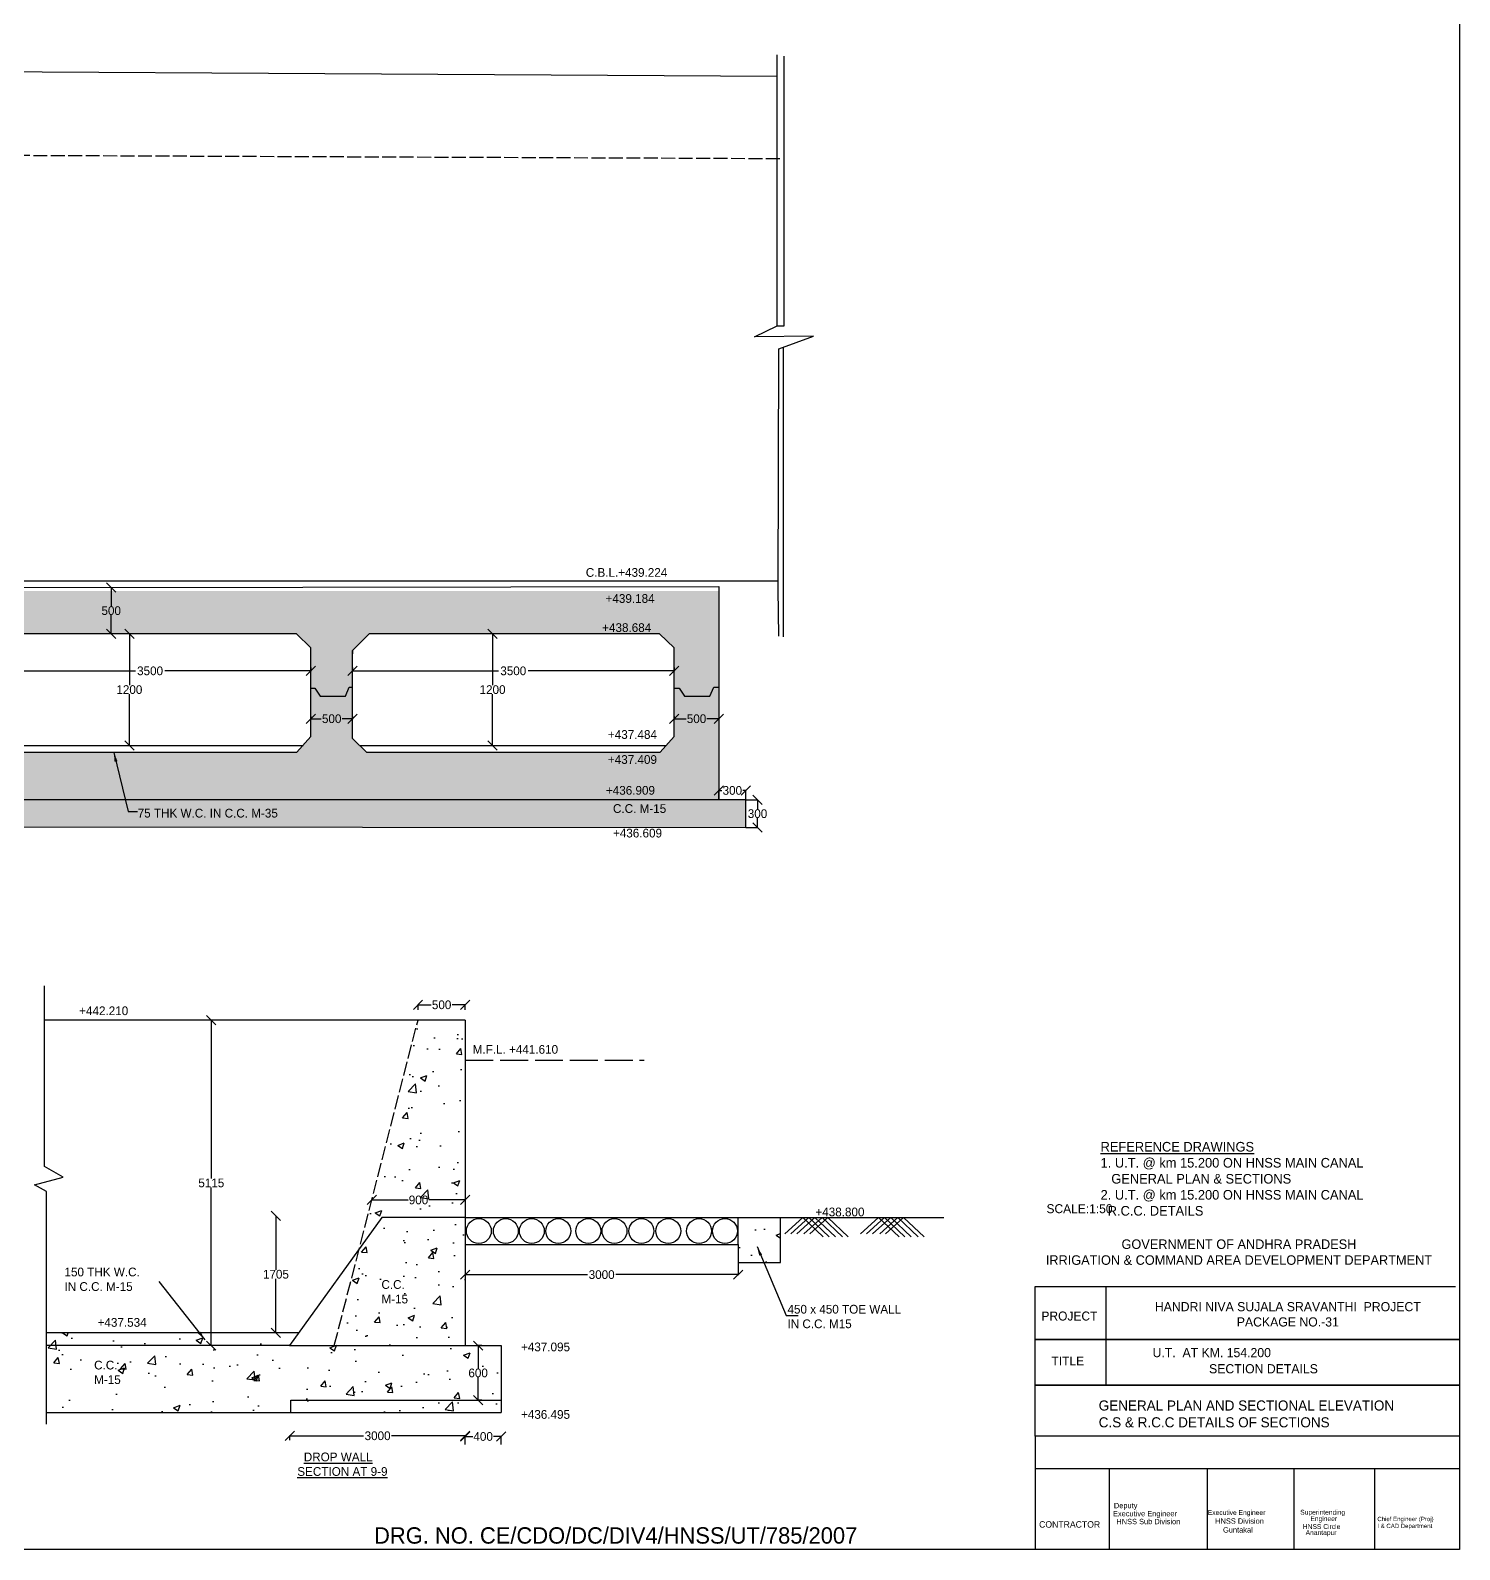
# Model space of a CAD drawing. Header units: inches. Extents: x 57 to 1765, y 55 to 1100.
# Drawn here: x 1151 to 1765, y 55 to 708 of the extents above; entities that cross this region are included whole.
import ezdxf

# ---------------------------------------------------------------- set-up
doc = ezdxf.new("R2010")
doc.units = ezdxf.units.IN
doc.header["$MEASUREMENT"] = 0
doc.linetypes.add('ACAD_ISO02W100', pattern=[15, 12, -3])
for name, color, linetype in [('DIMENSION', 7, 'Continuous'), ('DRAWING', 2, 'Continuous'), ('HATCH', 7, 'Continuous'), ('TEXT', 7, 'Continuous')]:
    doc.layers.add(name, color=color, linetype=linetype)
doc.dimstyles.get("Standard").update_dxf_attribs({"dimtxt": 3.75, "dimasz": 4, "dimexe": 0.18, "dimexo": 0.0625, "dimgap": 0.09, "dimtad": 0, "dimtih": 1, "dimtoh": 1, "dimdec": 4, "dimzin": 0, "dimdsep": 46, "dimlunit": 4, "dimtxsty": 'Standard', "dimblk": 'OBLIQUE', "dimcen": 0.09, "dimadec": 0, "dimazin": 0, "dimtfac": 1, "dimtdec": 4, "dimtofl": 0, "dimtmove": 0, "dimatfit": 3, "dimfxl": 1, "dimtolj": 1, "dimtzin": 0, "dimarcsym": 0})

# ---------------------------------------------------------------- blocks, each defined once
blk = doc.blocks.new('_Oblique')
at = {"color": 0, "linetype": 'ByBlock', "lineweight": -2}
blk.add_line((-0.5, -0.5), (0.5, 0.5), dxfattribs=at)
blk = doc.blocks.new('*D10')
at = {"layer": 'Defpoints', "color": 0, "transparency": 16777216}
for p in [(1271.19, 413.36), (1289.01, 413.36), (1289.01, 412.25)]:
    blk.add_point(p, dxfattribs=at)
at = {"layer": 'DIMENSION', "color": 0, "lineweight": -2, "transparency": 16777216}
for p, q in [((1271.19, 413.29), (1271.19, 412.07)), ((1271.19, 412.25), (1275.63, 412.25)), ((1289.01, 412.25), (1284.56, 412.25)), ((1289.01, 413.29), (1289.01, 412.07))]:
    blk.add_line(p, q, dxfattribs=at)
at = {"layer": 'DIMENSION', "color": 0, "lineweight": -2, "transparency": 16777216, "xscale": 4, "yscale": 4, "zscale": 4, "rotation": 180}
blk.add_blockref('_Oblique', (1271.19, 412.25), dxfattribs=at)
at = {"layer": 'DIMENSION', "color": 0, "lineweight": -2, "transparency": 16777216, "xscale": 4, "yscale": 4, "zscale": 4}
blk.add_blockref('_Oblique', (1289.01, 412.25), dxfattribs=at)
at = {"layer": 'DIMENSION', "color": 0, "transparency": 16777216, "insert": (1280.1, 412.25), "char_height": 3.75, "attachment_point": 5}
blk.add_mtext('\\A1;500', dxfattribs=at)
blk = doc.blocks.new('*D11')
at = {"layer": 'Defpoints', "color": 0, "transparency": 16777216}
for p in [(1427.35, 413.36), (1446.6, 413.36), (1446.6, 412.25)]:
    blk.add_point(p, dxfattribs=at)
at = {"layer": 'DIMENSION', "color": 0, "lineweight": -2, "transparency": 16777216}
for p, q in [((1427.35, 413.29), (1427.35, 412.07)), ((1427.35, 412.25), (1432.51, 412.25)), ((1446.6, 412.25), (1441.44, 412.25)), ((1446.6, 413.29), (1446.6, 412.07))]:
    blk.add_line(p, q, dxfattribs=at)
at = {"layer": 'DIMENSION', "color": 0, "lineweight": -2, "transparency": 16777216, "xscale": 4, "yscale": 4, "zscale": 4, "rotation": 180}
blk.add_blockref('_Oblique', (1427.35, 412.25), dxfattribs=at)
at = {"layer": 'DIMENSION', "color": 0, "lineweight": -2, "transparency": 16777216, "xscale": 4, "yscale": 4, "zscale": 4}
blk.add_blockref('_Oblique', (1446.6, 412.25), dxfattribs=at)
at = {"layer": 'DIMENSION', "color": 0, "transparency": 16777216, "insert": (1436.98, 412.25), "char_height": 3.75, "attachment_point": 5}
blk.add_mtext('\\A1;500', dxfattribs=at)
blk = doc.blocks.new('*D26')
at = {"layer": 'Defpoints', "color": 0, "transparency": 16777216}
for p in [(1132.84, 434.32), (1271.19, 434.32), (1271.19, 432.83)]:
    blk.add_point(p, dxfattribs=at)
at = {"layer": 'DIMENSION', "color": 0, "lineweight": -2, "transparency": 16777216}
for p, q in [((1132.84, 434.26), (1132.84, 432.65)), ((1132.84, 432.83), (1195.67, 432.83)), ((1271.19, 432.83), (1208.35, 432.83)), ((1271.19, 434.26), (1271.19, 432.65))]:
    blk.add_line(p, q, dxfattribs=at)
at = {"layer": 'DIMENSION', "color": 0, "lineweight": -2, "transparency": 16777216, "xscale": 4, "yscale": 4, "zscale": 4, "rotation": 180}
blk.add_blockref('_Oblique', (1132.84, 432.83), dxfattribs=at)
at = {"layer": 'DIMENSION', "color": 0, "lineweight": -2, "transparency": 16777216, "xscale": 4, "yscale": 4, "zscale": 4}
blk.add_blockref('_Oblique', (1271.19, 432.83), dxfattribs=at)
at = {"layer": 'DIMENSION', "color": 0, "transparency": 16777216, "insert": (1202.01, 432.83), "char_height": 3.75, "attachment_point": 5}
blk.add_mtext('\\A1;3500', dxfattribs=at)
blk = doc.blocks.new('*D27')
at = {"layer": 'Defpoints', "color": 0, "transparency": 16777216}
for p in [(1193.1, 448.73), (1193.1, 400.78), (1193.1, 400.78)]:
    blk.add_point(p, dxfattribs=at)
at = {"layer": 'DIMENSION', "color": 0, "lineweight": -2, "transparency": 16777216}
for p, q in [((1193.04, 448.73), (1192.92, 448.73)), ((1193.1, 448.73), (1193.1, 426.72)), ((1193.1, 400.78), (1193.1, 422.79)), ((1193.04, 400.78), (1192.92, 400.78))]:
    blk.add_line(p, q, dxfattribs=at)
at = {"layer": 'DIMENSION', "color": 0, "lineweight": -2, "transparency": 16777216, "xscale": 4, "yscale": 4, "zscale": 4}
for p, rotation in [((1193.1, 448.73), 90), ((1193.1, 400.78), 270)]:
    blk.add_blockref('_Oblique', p, dxfattribs=dict(at, rotation=rotation))
at = {"layer": 'DIMENSION', "color": 0, "transparency": 16777216, "insert": (1193.1, 424.76), "char_height": 3.75, "attachment_point": 5}
blk.add_mtext('\\A1;1200', dxfattribs=at)
blk = doc.blocks.new('*D28')
at = {"layer": 'Defpoints', "color": 0, "transparency": 16777216}
for p in [(1289.01, 434.32), (1427.35, 434.32), (1427.35, 432.83)]:
    blk.add_point(p, dxfattribs=at)
at = {"layer": 'DIMENSION', "color": 0, "lineweight": -2, "transparency": 16777216}
for p, q in [((1289.01, 434.26), (1289.01, 432.65)), ((1289.01, 432.83), (1351.84, 432.83)), ((1427.35, 432.83), (1364.52, 432.83)), ((1427.35, 434.26), (1427.35, 432.65))]:
    blk.add_line(p, q, dxfattribs=at)
at = {"layer": 'DIMENSION', "color": 0, "lineweight": -2, "transparency": 16777216, "xscale": 4, "yscale": 4, "zscale": 4, "rotation": 180}
blk.add_blockref('_Oblique', (1289.01, 432.83), dxfattribs=at)
at = {"layer": 'DIMENSION', "color": 0, "lineweight": -2, "transparency": 16777216, "xscale": 4, "yscale": 4, "zscale": 4}
blk.add_blockref('_Oblique', (1427.35, 432.83), dxfattribs=at)
at = {"layer": 'DIMENSION', "color": 0, "transparency": 16777216, "insert": (1358.18, 432.83), "char_height": 3.75, "attachment_point": 5}
blk.add_mtext('\\A1;3500', dxfattribs=at)
blk = doc.blocks.new('*D29')
at = {"layer": 'Defpoints', "color": 0, "transparency": 16777216}
for p in [(1349.27, 448.73), (1349.27, 400.78), (1349.27, 400.78)]:
    blk.add_point(p, dxfattribs=at)
at = {"layer": 'DIMENSION', "color": 0, "lineweight": -2, "transparency": 16777216}
for p, q in [((1349.21, 448.73), (1349.09, 448.73)), ((1349.27, 448.73), (1349.27, 426.72)), ((1349.27, 400.78), (1349.27, 422.79)), ((1349.21, 400.78), (1349.09, 400.78))]:
    blk.add_line(p, q, dxfattribs=at)
at = {"layer": 'DIMENSION', "color": 0, "lineweight": -2, "transparency": 16777216, "xscale": 4, "yscale": 4, "zscale": 4}
for p, rotation in [((1349.27, 448.73), 90), ((1349.27, 400.78), 270)]:
    blk.add_blockref('_Oblique', p, dxfattribs=dict(at, rotation=rotation))
at = {"layer": 'DIMENSION', "color": 0, "transparency": 16777216, "insert": (1349.27, 424.76), "char_height": 3.75, "attachment_point": 5}
blk.add_mtext('\\A1;1200', dxfattribs=at)
blk = doc.blocks.new('*D35')
at = {"layer": 'Defpoints', "color": 0, "transparency": 16777216}
for p in [(1185.29, 468.7), (1185.29, 448.73), (1185.29, 448.73)]:
    blk.add_point(p, dxfattribs=at)
at = {"layer": 'DIMENSION', "color": 0, "lineweight": -2, "transparency": 16777216}
for p, q in [((1185.22, 468.7), (1185.11, 468.7)), ((1185.29, 468.7), (1185.29, 460.68)), ((1185.29, 448.73), (1185.29, 456.75)), ((1185.22, 448.73), (1185.11, 448.73))]:
    blk.add_line(p, q, dxfattribs=at)
at = {"layer": 'DIMENSION', "color": 0, "lineweight": -2, "transparency": 16777216, "xscale": 4, "yscale": 4, "zscale": 4}
for p, rotation in [((1185.29, 468.7), 90), ((1185.29, 448.73), 270)]:
    blk.add_blockref('_Oblique', p, dxfattribs=dict(at, rotation=rotation))
at = {"layer": 'DIMENSION', "color": 0, "transparency": 16777216, "insert": (1185.29, 458.72), "char_height": 3.75, "attachment_point": 5}
blk.add_mtext('\\A1;500', dxfattribs=at)
blk = doc.blocks.new('*D68')
at = {"layer": 'Defpoints', "color": 0, "transparency": 16777216}
for p in [(1344.72, 142.69), (1343.07, 119.19), (1344.72, 119.19)]:
    blk.add_point(p, dxfattribs=at)
at = {"layer": 'DIMENSION', "color": 0, "lineweight": -2, "transparency": 16777216}
for p, q in [((1344.66, 142.69), (1342.89, 142.69)), ((1343.07, 142.69), (1343.07, 132.91)), ((1343.07, 119.19), (1343.07, 128.98)), ((1344.66, 119.19), (1342.89, 119.19))]:
    blk.add_line(p, q, dxfattribs=at)
at = {"layer": 'DIMENSION', "color": 0, "lineweight": -2, "transparency": 16777216, "xscale": 4, "yscale": 4, "zscale": 4}
for p, rotation in [((1343.07, 142.69), 90), ((1343.07, 119.19), 270)]:
    blk.add_blockref('_Oblique', p, dxfattribs=dict(at, rotation=rotation))
at = {"layer": 'DIMENSION', "color": 0, "transparency": 16777216, "insert": (1343.07, 130.94), "char_height": 3.75, "attachment_point": 5}
blk.add_mtext('\\A1;600', dxfattribs=at)
blk = doc.blocks.new('*D69')
at = {"layer": 'Defpoints', "color": 0, "transparency": 16777216}
for p in [(1337.53, 100.14), (1352.93, 103.63), (1352.93, 100.14)]:
    blk.add_point(p, dxfattribs=at)
at = {"layer": 'DIMENSION', "color": 0, "lineweight": -2, "transparency": 16777216}
for p, q in [((1337.53, 100.2), (1337.53, 103.81)), ((1337.53, 103.63), (1340.76, 103.63)), ((1352.93, 103.63), (1349.69, 103.63)), ((1352.93, 100.2), (1352.93, 103.81))]:
    blk.add_line(p, q, dxfattribs=at)
at = {"layer": 'DIMENSION', "color": 0, "lineweight": -2, "transparency": 16777216, "xscale": 4, "yscale": 4, "zscale": 4, "rotation": 180}
blk.add_blockref('_Oblique', (1337.53, 103.63), dxfattribs=at)
at = {"layer": 'DIMENSION', "color": 0, "lineweight": -2, "transparency": 16777216, "xscale": 4, "yscale": 4, "zscale": 4}
blk.add_blockref('_Oblique', (1352.93, 103.63), dxfattribs=at)
at = {"layer": 'DIMENSION', "color": 0, "transparency": 16777216, "insert": (1345.23, 103.63), "char_height": 3.75, "attachment_point": 5}
blk.add_mtext('\\A1;400', dxfattribs=at)
blk = doc.blocks.new('*D70')
at = {"layer": 'Defpoints', "color": 0, "transparency": 16777216}
for p in [(1262.14, 103.93), (1262.14, 102.01), (1337.53, 102.01)]:
    blk.add_point(p, dxfattribs=at)
at = {"layer": 'DIMENSION', "color": 0, "lineweight": -2, "transparency": 16777216}
for p, q in [((1262.14, 102.07), (1262.14, 104.11)), ((1262.14, 103.93), (1293.81, 103.93)), ((1337.53, 103.93), (1305.86, 103.93)), ((1337.53, 102.07), (1337.53, 104.11))]:
    blk.add_line(p, q, dxfattribs=at)
at = {"layer": 'DIMENSION', "color": 0, "lineweight": -2, "transparency": 16777216, "xscale": 4, "yscale": 4, "zscale": 4, "rotation": 180}
blk.add_blockref('_Oblique', (1262.14, 103.93), dxfattribs=at)
at = {"layer": 'DIMENSION', "color": 0, "lineweight": -2, "transparency": 16777216, "xscale": 4, "yscale": 4, "zscale": 4}
blk.add_blockref('_Oblique', (1337.53, 103.93), dxfattribs=at)
at = {"layer": 'DIMENSION', "color": 0, "transparency": 16777216, "insert": (1299.84, 103.93), "char_height": 3.75, "attachment_point": 5}
blk.add_mtext('\\A1;3000', dxfattribs=at)
blk = doc.blocks.new('*D71')
at = {"layer": 'Defpoints', "color": 0, "transparency": 16777216}
for p in [(1337.53, 178.5), (1454.85, 178.5), (1454.85, 173.22)]:
    blk.add_point(p, dxfattribs=at)
at = {"layer": 'DIMENSION', "color": 0, "lineweight": -2, "transparency": 16777216}
for p, q in [((1337.53, 178.44), (1337.53, 173.04)), ((1454.85, 178.44), (1454.85, 173.04)), ((1337.53, 173.22), (1390.16, 173.22)), ((1454.85, 173.22), (1402.22, 173.22))]:
    blk.add_line(p, q, dxfattribs=at)
at = {"layer": 'DIMENSION', "color": 0, "lineweight": -2, "transparency": 16777216, "xscale": 4, "yscale": 4, "zscale": 4, "rotation": 180}
blk.add_blockref('_Oblique', (1337.53, 173.22), dxfattribs=at)
at = {"layer": 'DIMENSION', "color": 0, "lineweight": -2, "transparency": 16777216, "xscale": 4, "yscale": 4, "zscale": 4}
blk.add_blockref('_Oblique', (1454.85, 173.22), dxfattribs=at)
at = {"layer": 'DIMENSION', "color": 0, "transparency": 16777216, "insert": (1396.19, 173.22), "char_height": 3.75, "attachment_point": 5}
blk.add_mtext('\\A1;3000', dxfattribs=at)
blk = doc.blocks.new('*D72')
at = {"layer": 'Defpoints', "color": 0, "transparency": 16777216}
for p in [(1297.33, 205.33), (1337.53, 205.33), (1337.53, 205.33)]:
    blk.add_point(p, dxfattribs=at)
at = {"layer": 'DIMENSION', "color": 0, "lineweight": -2, "transparency": 16777216}
for p, q in [((1297.33, 205.39), (1297.33, 205.51)), ((1297.33, 205.33), (1312.97, 205.33)), ((1337.53, 205.33), (1321.9, 205.33)), ((1337.53, 205.39), (1337.53, 205.51))]:
    blk.add_line(p, q, dxfattribs=at)
at = {"layer": 'DIMENSION', "color": 0, "lineweight": -2, "transparency": 16777216, "xscale": 4, "yscale": 4, "zscale": 4, "rotation": 180}
blk.add_blockref('_Oblique', (1297.33, 205.33), dxfattribs=at)
at = {"layer": 'DIMENSION', "color": 0, "lineweight": -2, "transparency": 16777216, "xscale": 4, "yscale": 4, "zscale": 4}
blk.add_blockref('_Oblique', (1337.53, 205.33), dxfattribs=at)
at = {"layer": 'DIMENSION', "color": 0, "transparency": 16777216, "insert": (1317.43, 205.33), "char_height": 3.75, "attachment_point": 5}
blk.add_mtext('\\A1;900', dxfattribs=at)
blk = doc.blocks.new('*D73')
at = {"layer": 'Defpoints', "color": 0, "transparency": 16777216}
for p in [(1228.33, 282.61), (1228.33, 142.69), (1228.33, 142.69)]:
    blk.add_point(p, dxfattribs=at)
at = {"layer": 'DIMENSION', "color": 0, "lineweight": -2, "transparency": 16777216}
for p, q in [((1228.27, 282.61), (1228.15, 282.61)), ((1228.33, 282.61), (1228.33, 214.61)), ((1228.33, 142.69), (1228.33, 210.68)), ((1228.27, 142.69), (1228.15, 142.69))]:
    blk.add_line(p, q, dxfattribs=at)
at = {"layer": 'DIMENSION', "color": 0, "lineweight": -2, "transparency": 16777216, "xscale": 4, "yscale": 4, "zscale": 4}
for p, rotation in [((1228.33, 282.61), 90), ((1228.33, 142.69), 270)]:
    blk.add_blockref('_Oblique', p, dxfattribs=dict(at, rotation=rotation))
at = {"layer": 'DIMENSION', "color": 0, "transparency": 16777216, "insert": (1228.33, 212.65), "char_height": 3.75, "attachment_point": 5}
blk.add_mtext('\\A1;5115', dxfattribs=at)
blk = doc.blocks.new('*D74')
at = {"layer": 'Defpoints', "color": 0, "transparency": 16777216}
for p in [(1256.12, 198.56), (1256.12, 148.2), (1256.12, 148.2)]:
    blk.add_point(p, dxfattribs=at)
at = {"layer": 'DIMENSION', "color": 0, "lineweight": -2, "transparency": 16777216}
for p, q in [((1256.06, 198.56), (1255.94, 198.56)), ((1256.12, 198.56), (1256.12, 175.34)), ((1256.12, 148.2), (1256.12, 171.41)), ((1256.06, 148.2), (1255.94, 148.2))]:
    blk.add_line(p, q, dxfattribs=at)
at = {"layer": 'DIMENSION', "color": 0, "lineweight": -2, "transparency": 16777216, "xscale": 4, "yscale": 4, "zscale": 4}
for p, rotation in [((1256.12, 198.56), 90), ((1256.12, 148.2), 270)]:
    blk.add_blockref('_Oblique', p, dxfattribs=dict(at, rotation=rotation))
at = {"layer": 'DIMENSION', "color": 0, "transparency": 16777216, "insert": (1256.12, 173.38), "char_height": 3.75, "attachment_point": 5}
blk.add_mtext('\\A1;1705', dxfattribs=at)
blk = doc.blocks.new('*D75')
at = {"layer": 'Defpoints', "color": 0, "transparency": 16777216}
for p in [(1317.22, 289.24), (1317.22, 287.05), (1337.53, 287.05)]:
    blk.add_point(p, dxfattribs=at)
at = {"layer": 'DIMENSION', "color": 0, "lineweight": -2, "transparency": 16777216}
for p, q in [((1317.22, 287.11), (1317.22, 289.42)), ((1317.22, 289.24), (1322.91, 289.24)), ((1337.53, 289.24), (1331.84, 289.24)), ((1337.53, 287.11), (1337.53, 289.42))]:
    blk.add_line(p, q, dxfattribs=at)
at = {"layer": 'DIMENSION', "color": 0, "lineweight": -2, "transparency": 16777216, "xscale": 4, "yscale": 4, "zscale": 4, "rotation": 180}
blk.add_blockref('_Oblique', (1317.22, 289.24), dxfattribs=at)
at = {"layer": 'DIMENSION', "color": 0, "lineweight": -2, "transparency": 16777216, "xscale": 4, "yscale": 4, "zscale": 4}
blk.add_blockref('_Oblique', (1337.53, 289.24), dxfattribs=at)
at = {"layer": 'DIMENSION', "color": 0, "transparency": 16777216, "insert": (1327.37, 289.24), "char_height": 3.75, "attachment_point": 5}
blk.add_mtext('\\A1;500', dxfattribs=at)
blk = doc.blocks.new('*D115')
at = {"layer": 'Defpoints', "color": 0, "transparency": 16777216}
for p in [(1458.16, 377.42), (1458.16, 365.44), (1463.21, 365.44)]:
    blk.add_point(p, dxfattribs=at)
at = {"layer": 'DIMENSION', "color": 0, "lineweight": -2, "transparency": 16777216}
for p, q in [((1458.22, 377.42), (1463.39, 377.42)), ((1463.21, 377.42), (1463.21, 373.4)), ((1463.21, 365.44), (1463.21, 369.47)), ((1458.22, 365.44), (1463.39, 365.44))]:
    blk.add_line(p, q, dxfattribs=at)
at = {"layer": 'DIMENSION', "color": 0, "lineweight": -2, "transparency": 16777216, "xscale": 4, "yscale": 4, "zscale": 4}
for p, rotation in [((1463.21, 377.42), 90), ((1463.21, 365.44), 270)]:
    blk.add_blockref('_Oblique', p, dxfattribs=dict(at, rotation=rotation))
at = {"layer": 'DIMENSION', "color": 0, "transparency": 16777216, "insert": (1463.21, 371.43), "char_height": 3.75, "attachment_point": 5}
blk.add_mtext('\\A1;300', dxfattribs=at)
blk = doc.blocks.new('*D116')
at = {"layer": 'Defpoints', "color": 0, "transparency": 16777216}
for p in [(1458.16, 381.42), (1446.6, 377.42), (1458.16, 377.42)]:
    blk.add_point(p, dxfattribs=at)
at = {"layer": 'DIMENSION', "color": 0, "lineweight": -2, "transparency": 16777216}
for p, q in [((1446.6, 377.48), (1446.6, 381.6)), ((1446.6, 381.42), (1447.92, 381.42)), ((1458.16, 381.42), (1456.85, 381.42)), ((1458.16, 377.48), (1458.16, 381.6))]:
    blk.add_line(p, q, dxfattribs=at)
at = {"layer": 'DIMENSION', "color": 0, "lineweight": -2, "transparency": 16777216, "xscale": 4, "yscale": 4, "zscale": 4, "rotation": 180}
blk.add_blockref('_Oblique', (1446.6, 381.42), dxfattribs=at)
at = {"layer": 'DIMENSION', "color": 0, "lineweight": -2, "transparency": 16777216, "xscale": 4, "yscale": 4, "zscale": 4}
blk.add_blockref('_Oblique', (1458.16, 381.42), dxfattribs=at)
at = {"layer": 'DIMENSION', "color": 0, "transparency": 16777216, "insert": (1452.38, 381.42), "char_height": 3.75, "attachment_point": 5}
blk.add_mtext('\\A1;300', dxfattribs=at)

msp = doc.modelspace()

# ---------------------------------------------------------------- hatches: boundary and pattern name
at = {"layer": 'HATCH'}
h = msp.add_hatch(dxfattribs=at)
h.set_pattern_fill('AR-CONC', color=256, scale=4, style=0)
h.paths.add_polyline_path([(151.11416, 467.2369), (1446.60326, 467.2369), (1446.60326, 377.42108), (151.11416, 377.42108)])
h.paths.add_polyline_path([(1289.0072, 403.79429), (1295.07749, 397.83326), (1421.3026, 397.83326), (1427.3541, 404.5924), (1427.3541, 442.7266), (1421.09038, 448.73409), (1296.24092, 448.73409), (1289.0072, 441.58981)], flags=16)
h.paths.add_polyline_path([(1132.84024, 403.79429), (1138.91053, 397.83326), (1265.13564, 397.83326), (1271.18714, 404.5924), (1271.18714, 442.7266), (1264.92342, 448.73409), (1140.07396, 448.73409), (1132.84024, 441.58981)], flags=16)
h.paths.add_polyline_path([(975.44898, 403.79429), (981.51927, 397.83326), (1107.74438, 397.83326), (1113.79588, 404.5924), (1113.79588, 442.7266), (1107.53216, 448.73409), (982.6827, 448.73409), (975.44898, 441.58981)], flags=16)
h.paths.add_polyline_path([(818.6319, 403.79429), (824.70218, 397.83326), (950.92729, 397.83326), (956.9788, 404.5924), (956.9788, 442.7266), (950.71507, 448.73409), (825.86561, 448.73409), (818.6319, 441.58981)], flags=16)
h.paths.add_polyline_path([(640.92292, 403.79429), (646.9932, 397.83326), (773.21831, 397.83326), (779.26982, 404.5924), (779.26982, 442.7266), (773.00609, 448.73409), (648.15663, 448.73409), (640.92292, 441.58981)], flags=16)
h.paths.add_polyline_path([(484.23669, 403.79429), (490.30698, 397.83326), (616.53209, 397.83326), (622.58359, 404.5924), (622.58359, 442.7266), (616.31987, 448.73409), (491.47041, 448.73409), (484.23669, 441.58981)], flags=16)
h.paths.add_polyline_path([(327.889, 403.79429), (333.95928, 397.83326), (460.18439, 397.83326), (466.23589, 404.5924), (466.23589, 442.7266), (459.97217, 448.73409), (335.12271, 448.73409), (327.889, 441.58981)], flags=16)
h.paths.add_polyline_path([(170.37018, 403.79429), (176.44046, 397.83326), (302.66557, 397.83326), (308.71708, 404.5924), (308.71708, 442.7266), (302.45335, 448.73409), (177.60389, 448.73409), (170.37018, 441.58981)], flags=16)
edge = h.paths.add_edge_path(flags=0)
edge.add_line((327.889, 441.58981), (327.889, 440.21892))
h = msp.add_hatch(dxfattribs=at)
h.set_pattern_fill('AR-CONC', color=256, scale=4, style=0)
h.paths.add_polyline_path([(139.55331, 366.62811), (1458.15952, 365.43952), (1458.15952, 377.42108), (139.13646, 377.42108)])
h = msp.add_hatch(dxfattribs=at)
h.set_pattern_fill('AR-CONC', color=256, scale=4, style=0)
h.paths.add_polyline_path([(1352.92966, 142.68988), (1261.96915, 142.68988), (1157.49603, 142.68988), (1157.49603, 113.88391), (1262.48319, 113.88391), (1262.48319, 119.19202), (1352.92966, 119.19202)])
h.paths.add_polyline_path([(1337.52614, 197.7698), (1301.65397, 197.7698), (1291.90877, 184.24411), (1281.2153, 142.68988), (1337.52614, 142.68988)])
h.paths.add_polyline_path([(1337.52614, 282.60879), (1317.22171, 282.60879), (1291.90877, 184.24411), (1301.65397, 197.7698), (1337.52614, 197.7698)])
h.paths.add_polyline_path([(1265.93905, 148.19985), (1157.49603, 148.19985), (1157.49603, 142.68988), (1261.96915, 142.68988)])
h.paths.add_polyline_path([(1352.92966, 117.99598), (1352.92966, 119.19202), (1262.48319, 119.19202), (1262.48319, 113.88391), (1352.92966, 113.88391)], flags=17)
h.paths.add_polyline_path([(1337.75973, 133.75345), (1348.38473, 133.75345), (1348.38473, 128.12845), (1337.75973, 128.12845)], flags=24)
h.paths.add_polyline_path([(1177.00568, 137.15453), (1191.40396, 137.15453), (1191.40396, 125.2603), (1177.00568, 125.2603)], flags=24)
h.paths.add_polyline_path([(1300.55699, 171.8091), (1314.95527, 171.8091), (1314.95527, 159.91487), (1300.55699, 159.91487)], flags=24)
h.paths.add_polyline_path([(1312.11751, 208.13831), (1322.74251, 208.13831), (1322.74251, 202.51331), (1312.11751, 202.51331)], flags=24)
h = msp.add_hatch(dxfattribs=at)
h.set_pattern_fill('AR-CONC', color=256, scale=4, style=0)
h.paths.add_polyline_path([(1473.09791, 197.7698), (1454.85402, 197.7698), (1454.85402, 186.19943), (1454.85402, 178.49795), (1473.09791, 178.49795)])

# ---------------------------------------------------------------- linework, layer by layer
at = {"layer": 'DIMENSION'}
msp.add_lwpolyline([(1765.11021, 54.99462), (56.63121, 54.99462), (56.63121, 1099.72079), (1765.11021, 1099.72079)], close=True, dxfattribs=at)
for points in [[(123.98147, 688.88518), (241.63702, 689.68608), (525.22774, 691.61162), (936.799, 691.66994), (1471.62103, 688.52723)], [(1482.67155, 197.7698), (1474.89617, 190.81779)], [(1485.24167, 197.7698), (1477.46629, 190.81779)], [(1487.89471, 197.7698), (1480.11933, 190.81779)], [(1482.67155, 197.7698), (1491.45734, 189.52359)], [(1490.96227, 197.7698), (1483.18689, 190.81779)], [(1485.24167, 197.7698), (1494.02746, 189.52359)], [(1493.4495, 197.7698), (1485.67412, 190.81779)], [(1487.89471, 197.7698), (1496.6805, 189.52359)], [(1490.96227, 197.7698), (1499.74807, 189.52359)], [(1493.4495, 197.7698), (1502.23529, 189.52359)], [(1515.26608, 197.7698), (1507.4907, 190.81779)], [(1517.8362, 197.7698), (1510.06082, 190.81779)], [(1520.48924, 197.7698), (1512.71386, 190.81779)], [(1515.26608, 197.7698), (1524.05187, 189.52359)], [(1523.5568, 197.7698), (1515.78142, 190.81779)], [(1517.8362, 197.7698), (1526.62199, 189.52359)], [(1526.04403, 197.7698), (1518.26865, 190.81779)], [(1520.48924, 197.7698), (1529.27503, 189.52359)], [(1523.5568, 197.7698), (1532.34259, 189.52359)], [(1526.04403, 197.7698), (1534.82982, 189.52359)], [(1765.11021, 89.74553), (1582.65454, 89.74553)]]:
    msp.add_lwpolyline(points, dxfattribs=at)
at = {"layer": 'DIMENSION', "linetype": 'ACAD_ISO02W100'}
msp.add_lwpolyline([(1337.52614, 265.4117), (1414.46052, 265.4117)], dxfattribs=at)
at = {"layer": 'DIMENSION', "ltscale": 0.02}
for points in [[(1765.11021, 168.07634), (1765.11021, 145.32578), (1582.65454, 145.32578), (1582.65454, 168.07634), (1763.28312, 168.07634)], [(1582.65454, 103.80357), (1582.65454, 54.99462)], [(1765.11021, 103.80357), (1765.11021, 89.74553)], [(1614.36229, 89.74553), (1614.36229, 54.99462)], [(1656.54433, 89.74553), (1656.54433, 54.99462)], [(1693.85376, 89.74553), (1693.85376, 54.99462)], [(1728.576, 89.74553), (1728.576, 54.99462)]]:
    msp.add_lwpolyline(points, dxfattribs=at)
for points in [[(1582.65454, 168.07634), (1612.96309, 168.07634), (1612.96309, 125.69969), (1582.65454, 125.69969)], [(1582.65454, 145.32578), (1765.11021, 145.32578), (1765.11021, 125.69969), (1582.65454, 125.69969)], [(1582.65454, 125.69969), (1765.11021, 125.69969), (1765.11021, 103.80357), (1582.65454, 103.80357)]]:
    msp.add_lwpolyline(points, close=True, dxfattribs=at)
at = {"layer": 'DRAWING'}
for points in [[(1472.34375, 447.74596), (1472.13495, 467.97267), (1472.39045, 571.25175), (1487.33925, 576.73895), (1461.94827, 576.51946), (1471.62103, 581.1287), (1471.62103, 697.79097)], [(1474.48739, 697.17761), (1474.48739, 581.08216), (1471.62103, 581.08216)], [(1474.28524, 571.94726), (1474.28524, 447.44494)], [(125.60329, 471.52162), (1472.13723, 471.52162)], [(151.11416, 377.42108), (151.11416, 467.2369), (328.60225, 468.64325), (1267.66795, 468.79335), (1446.60326, 469.09491), (1446.60326, 377.42108)], [(1132.84024, 403.79429), (1138.91053, 397.83326), (1265.13564, 397.83326), (1271.18714, 404.5924), (1271.18714, 442.7266), (1264.92342, 448.73409), (1140.07396, 448.73409)], [(1289.0072, 441.58981), (1296.24092, 448.73409)], [(1289.0072, 403.79429), (1295.07749, 397.83326), (1421.3026, 397.83326), (1427.3541, 404.5924), (1427.3541, 442.7266), (1421.09038, 448.73409), (1296.24092, 448.73409)], [(1289.0072, 441.58981), (1289.0072, 440.21892)], [(1289.0072, 403.79429), (1289.0072, 441.58981)], [(1271.18714, 425.44898), (1272.86444, 425.44898), (1275.12053, 422.01766), (1286.01756, 422.01766), (1287.65657, 425.87742), (1289.0072, 425.87742)], [(1427.3541, 425.44898), (1429.57874, 425.44898), (1431.83483, 422.01766), (1442.73186, 422.01766), (1444.37087, 425.87742), (1446.60326, 425.87742)], [(1135.91073, 400.77907), (1267.77304, 400.77907)], [(1292.07769, 400.77907), (1423.94, 400.77907)], [(1157.49603, 108.9217), (1157.49603, 208.96636), (1152.30842, 211.83625), (1164.65972, 215.15804), (1156.58387, 219.74527), (1156.58387, 297.44321)], [(1337.52614, 282.60879), (1156.58387, 282.60879)], [(1337.52614, 282.60879), (1337.52614, 197.7698), (1301.65397, 197.7698), (1261.96915, 142.68988), (1352.92966, 142.68988), (1352.92966, 117.99598)], [(1337.52614, 197.7698), (1337.52614, 142.68988)], [(1337.52614, 186.19943), (1454.85402, 186.19943), (1454.85402, 178.49795), (1473.09791, 178.49795), (1473.09791, 197.7698)], [(1337.52614, 197.7698), (1543.353, 197.7698)], [(1454.85402, 186.19943), (1454.85402, 197.7698)], [(1265.93905, 148.19985), (1157.49603, 148.19985)], [(1261.96915, 142.68988), (1157.49603, 142.68988)], [(1262.48319, 113.88391), (1262.48319, 119.19202), (1352.92966, 119.19202)], [(1352.92966, 117.99598), (1352.92966, 113.88391)], [(1157.49603, 113.88391), (1352.92966, 113.88391)]]:
    msp.add_lwpolyline(points, dxfattribs=at)
at = {"layer": 'DRAWING', "linetype": 'ACAD_ISO02W100', "ltscale": 0.5}
for points in [[(1472.81381, 653.01042), (695.55592, 656.28727), (124.0518, 653.18055)], [(1281.2153, 142.68988), (1317.22171, 282.60879)]]:
    msp.add_lwpolyline(points, dxfattribs=at)
at = {"layer": 'DRAWING'}
msp.add_lwpolyline([(139.55331, 366.62811), (1458.15952, 365.43952), (1458.15952, 377.42108), (139.13646, 377.42108)], close=True, dxfattribs=at)
for centre in [(1343.37551, 191.95858), (1354.97191, 191.95858), (1366.15415, 191.95858), (1377.54348, 191.95858), (1390.44354, 191.95858), (1401.70261, 191.95858), (1413.29541, 191.95858), (1424.82087, 191.95858), (1438.06505, 191.95858), (1449.19389, 191.95858)]:
    msp.add_circle(centre, 5.35306, dxfattribs=at)

# ---------------------------------------------------------------- texts
at = {"layer": 'TEXT'}
for s, height, p in [('U.T.  AT KM. 154.200', 3.9359801, (1633.08207, 137.73801)), ('Deputy', 2.313921, (1616.44168, 72.77768)), (' Executive Engineer', 2.0825292, (1656.00917, 69.91367)), ('Superintending ', 2.0825292, (1696.56757, 70.03081)), (' Executive Engineer', 2.3139213, (1615.17688, 69.31153)), ('HNSS Sub Division', 2.3139213, (1617.5062, 65.90992)), ('HNSS Division', 2.3139213, (1660.00155, 66.1156)), ('HNSS Circle', 2.0825292, (1697.67882, 63.87887)), ('Chief Engineer (Proj)', 1.8742763, (1729.74821, 67.22953)), ('I & CAD Department', 1.8742763, (1729.74884, 64.244)), ('Guntakal', 2.313921, (1663.37534, 62.33083)), ('Anantapur', 2.082529, (1698.90472, 61.30399))]:
    msp.add_text(s, height=height, dxfattribs=at).set_placement(p)
for s, insert, char_height, width, attachment_point in [('C.B.L.+439.224', (1389.36837, 477.03857), 3.7560726, 158.8346719, 1), ('+439.184', (1397.87335, 465.83845), 3.756073, 158.8346719, 1), ('+438.684', (1396.41109, 453.31828), 3.756073, 158.8346719, 1), ('+437.484', (1398.87906, 407.35229), 3.756073, 158.8346719, 1), ('+437.409', (1398.87906, 396.59503), 3.756073, 158.8346719, 1), ('+436.909', (1398.02342, 383.34698), 3.756073, 158.8346719, 1), ('75 THK W.C. IN C.C. M-35', (1196.67496, 373.53494), 3.7560726, 158.8346719, 1), ('C.C. M-15', (1401.05998, 375.52031), 3.756073, 158.8346719, 1), ('+436.609', (1401.05998, 364.96801), 3.756073, 158.8346719, 1), ('+442.210', (1171.5225, 288.56359), 3.756073, 158.8346719, 1), ('M.F.L. +441.610', (1340.73323, 271.96256), 3.7560726, 158.8346719, 1), ('{\\LREFERENCE DRAWINGS}\\P1. U.T. @ km 15.200 ON HNSS MAIN CANAL\\P   GENERAL PLAN & SECTIONS\\P2. U.T. @ km 15.200 ON HNSS MAIN CANAL\\P  R.C.C. DETAILS', (1610.72461, 230.28976), 4.1316799, 174.7181391, 1), ('+438.800', (1488.1008, 202.05905), 3.756073, 158.8346719, 1), ('150 THK W.C.\\PIN C.C. M-15', (1165.20865, 176.24962), 3.7560726, 158.8346719, 1), ('C.C.\\PM-15', (1301.49601, 170.87009), 3.756073, 158.8346719, 1), ('450 x 450 TOE WALL\\PIN C.C. M15', (1476.0901, 160.23067), 3.7560726, 158.8346719, 1), ('HANDRI NIVA SUJALA SRAVANTHI  PROJECT\\PPACKAGE NO.-31', (1691.23817, 161.42807), 3.9359801, 168.6848635, 2), ('+437.534', (1179.44265, 154.57136), 3.756073, 158.8346719, 1), ('+437.095', (1361.50731, 144.02535), 3.756073, 158.8346719, 1), ('C.C.\\PM-15', (1177.9447, 136.21551), 3.756073, 158.8346719, 1), ('SECTION DETAILS', (1680.76778, 134.73559), 3.9359801, 168.6848635, 2), ('+436.495', (1361.50731, 114.9997), 3.756073, 158.8346719, 1), ('  {\\LDROP WALL\\PSECTION AT 9-9}', (1265.31609, 96.72655), 3.7560726, 158.8282132, 1), ('Engineer', (1700.94024, 69.33547), 2.082529, 13.3645529, 1), ('DRG. NO. CE/CDO/DC/DIV4/HNSS/UT/785/2007', (1298.33457, 64.60508), 7.0426361, 297.8028998, 1)]:
    msp.add_mtext(s, dxfattribs=dict(at, insert=insert, char_height=char_height, width=width, attachment_point=attachment_point))
at = {"layer": 'TEXT', "color": 7}
for s, insert, char_height, width, attachment_point in [('\\pt30.8523;SCALE:1:50', (1587.46361, 203.51639), 3.8565355, 43.5145757, 1), ('GOVERNMENT OF ANDHRA PRADESH\\PIRRIGATION & COMMAND AREA DEVELOPMENT DEPARTMENT', (1670.21976, 182.88507), 4.0941482, 157.3616167, 5), ('PROJECT', (1585.29398, 157.36169), 3.856536, 31.343098, 1), ('TITLE', (1589.59273, 138.02208), 3.856536, 31.343098, 1), ('GENERAL PLAN AND SECTIONAL ELEVATION\\PC.S & R.C.C DETAILS OF SECTIONS', (1609.92081, 119.13493), 4.3386025, 193.974955, 1), ('\\PCONTRACTOR', (1584.2904, 68.12902), 2.784021, 41.4483625, 4)]:
    msp.add_mtext(s, dxfattribs=dict(at, insert=insert, char_height=char_height, width=width, attachment_point=attachment_point))

# ---------------------------------------------------------------- dimensions: what is measured, and where the dimension line sits
at = {"layer": 'DIMENSION'}
for p1, p2, distance, text, picture, middle in [((1185.28566, 468.7043), (1185.28566, 448.73409), 0, '500', '*D35', (1185.28566, 458.7192)), ((1193.10325, 448.73409), (1193.10325, 400.77907), 0, '1200', '*D27', (1193.10325, 424.75658)), ((1349.27021, 448.73409), (1349.27021, 400.77907), 0, '1200', '*D29', (1349.27021, 424.75658)), ((1132.84024, 434.32194), (1271.18714, 434.32194), -1.49499, '3500', '*D26', (1202.01369, 432.82696)), ((1289.0072, 434.32194), (1427.3541, 434.32194), -1.49499, '3500', '*D28', (1358.18065, 432.82696)), ((1228.33377, 282.60879), (1228.33377, 142.68988), 0, '5115', '*D73', (1228.33377, 212.64933)), ((1297.33389, 205.32581), (1337.52614, 205.32581), 0, '900', '*D72', (1317.43001, 205.32581)), ((1256.12252, 198.55813), (1256.12252, 148.19985), 0, '1705', '*D74', (1256.12252, 173.37899)), ((1337.52614, 178.49795), (1454.85402, 178.49795), -5.28126, '3000', '*D71', (1396.19008, 173.21669)), ((1344.71993, 142.68988), (1344.71993, 119.19202), -1.6477, '600', '*D68', (1343.07223, 130.94095)), ((1337.52614, 100.13991), (1352.92966, 100.13991), 3.48909, '400', '*D69', (1345.2279, 103.629))]:
    dim = msp.add_aligned_dim(p1=p1, p2=p2, distance=distance, text=text, dimstyle='Standard', dxfattribs=at)
    dim.commit()
    dim.dimension.update_dxf_attribs({"geometry": picture, "text_midpoint": middle})
for p1, p2, picture, middle in [((1271.18714, 413.3557), (1289.0072, 413.3557), '*D10', (1280.09717, 412.25194)), ((1427.3541, 413.3557), (1446.60326, 413.3557), '*D11', (1436.97868, 412.25194))]:
    dim = msp.add_aligned_dim(p1=p1, p2=p2, distance=-1.10377, text='500', dimstyle='Standard', override={"dimblk1": 'Oblique', "dimblk2": 'Oblique', "dimsah": 1}, dxfattribs=at)
    dim.commit()
    dim.dimension.update_dxf_attribs({"geometry": picture, "text_midpoint": middle})
for base, p1, p2, text, picture, middle in [((1458.15952, 381.41746), (1446.60326, 377.42108), (1458.15952, 377.42108), '300', '*D116', (1452.38139, 381.41746)), ((1317.22171, 289.23526), (1337.52614, 287.04809), (1317.22171, 287.04809), '500', '*D75', (1327.37392, 289.23526)), ((1262.14487, 103.92581), (1337.52614, 102.0057), (1262.14487, 102.0057), '3000', '*D70', (1299.8355, 103.92581))]:
    dim = msp.add_linear_dim(base=base, p1=p1, p2=p2, text=text, dimstyle='Standard', dxfattribs=at)
    dim.commit()
    dim.dimension.update_dxf_attribs({"geometry": picture, "text_midpoint": middle})
dim = msp.add_linear_dim(base=(1463.20618, 365.43952), p1=(1458.15952, 377.42108), p2=(1458.15952, 365.43952), angle=90, text='300', dimstyle='Standard', dxfattribs=at)
dim.commit()
dim.dimension.update_dxf_attribs({"geometry": '*D115', "text_midpoint": (1463.20618, 371.4303)})

# ---------------------------------------------------------------- leaders
for points in [[(1186.42506, 397.75592), (1192.59355, 372.3144), (1196.63882, 372.3144)], [(1462.99869, 185.29531), (1475.58073, 155.73109), (1480.61805, 155.73109)], [(1225.64196, 145.16621), (1205.89404, 170.32924)]]:
    msp.add_leader(points, dimstyle='Standard', override={"dimgap": 0.09, "dimtad": 0}, dxfattribs=at)

doc.saveas('drawing.dxf')
